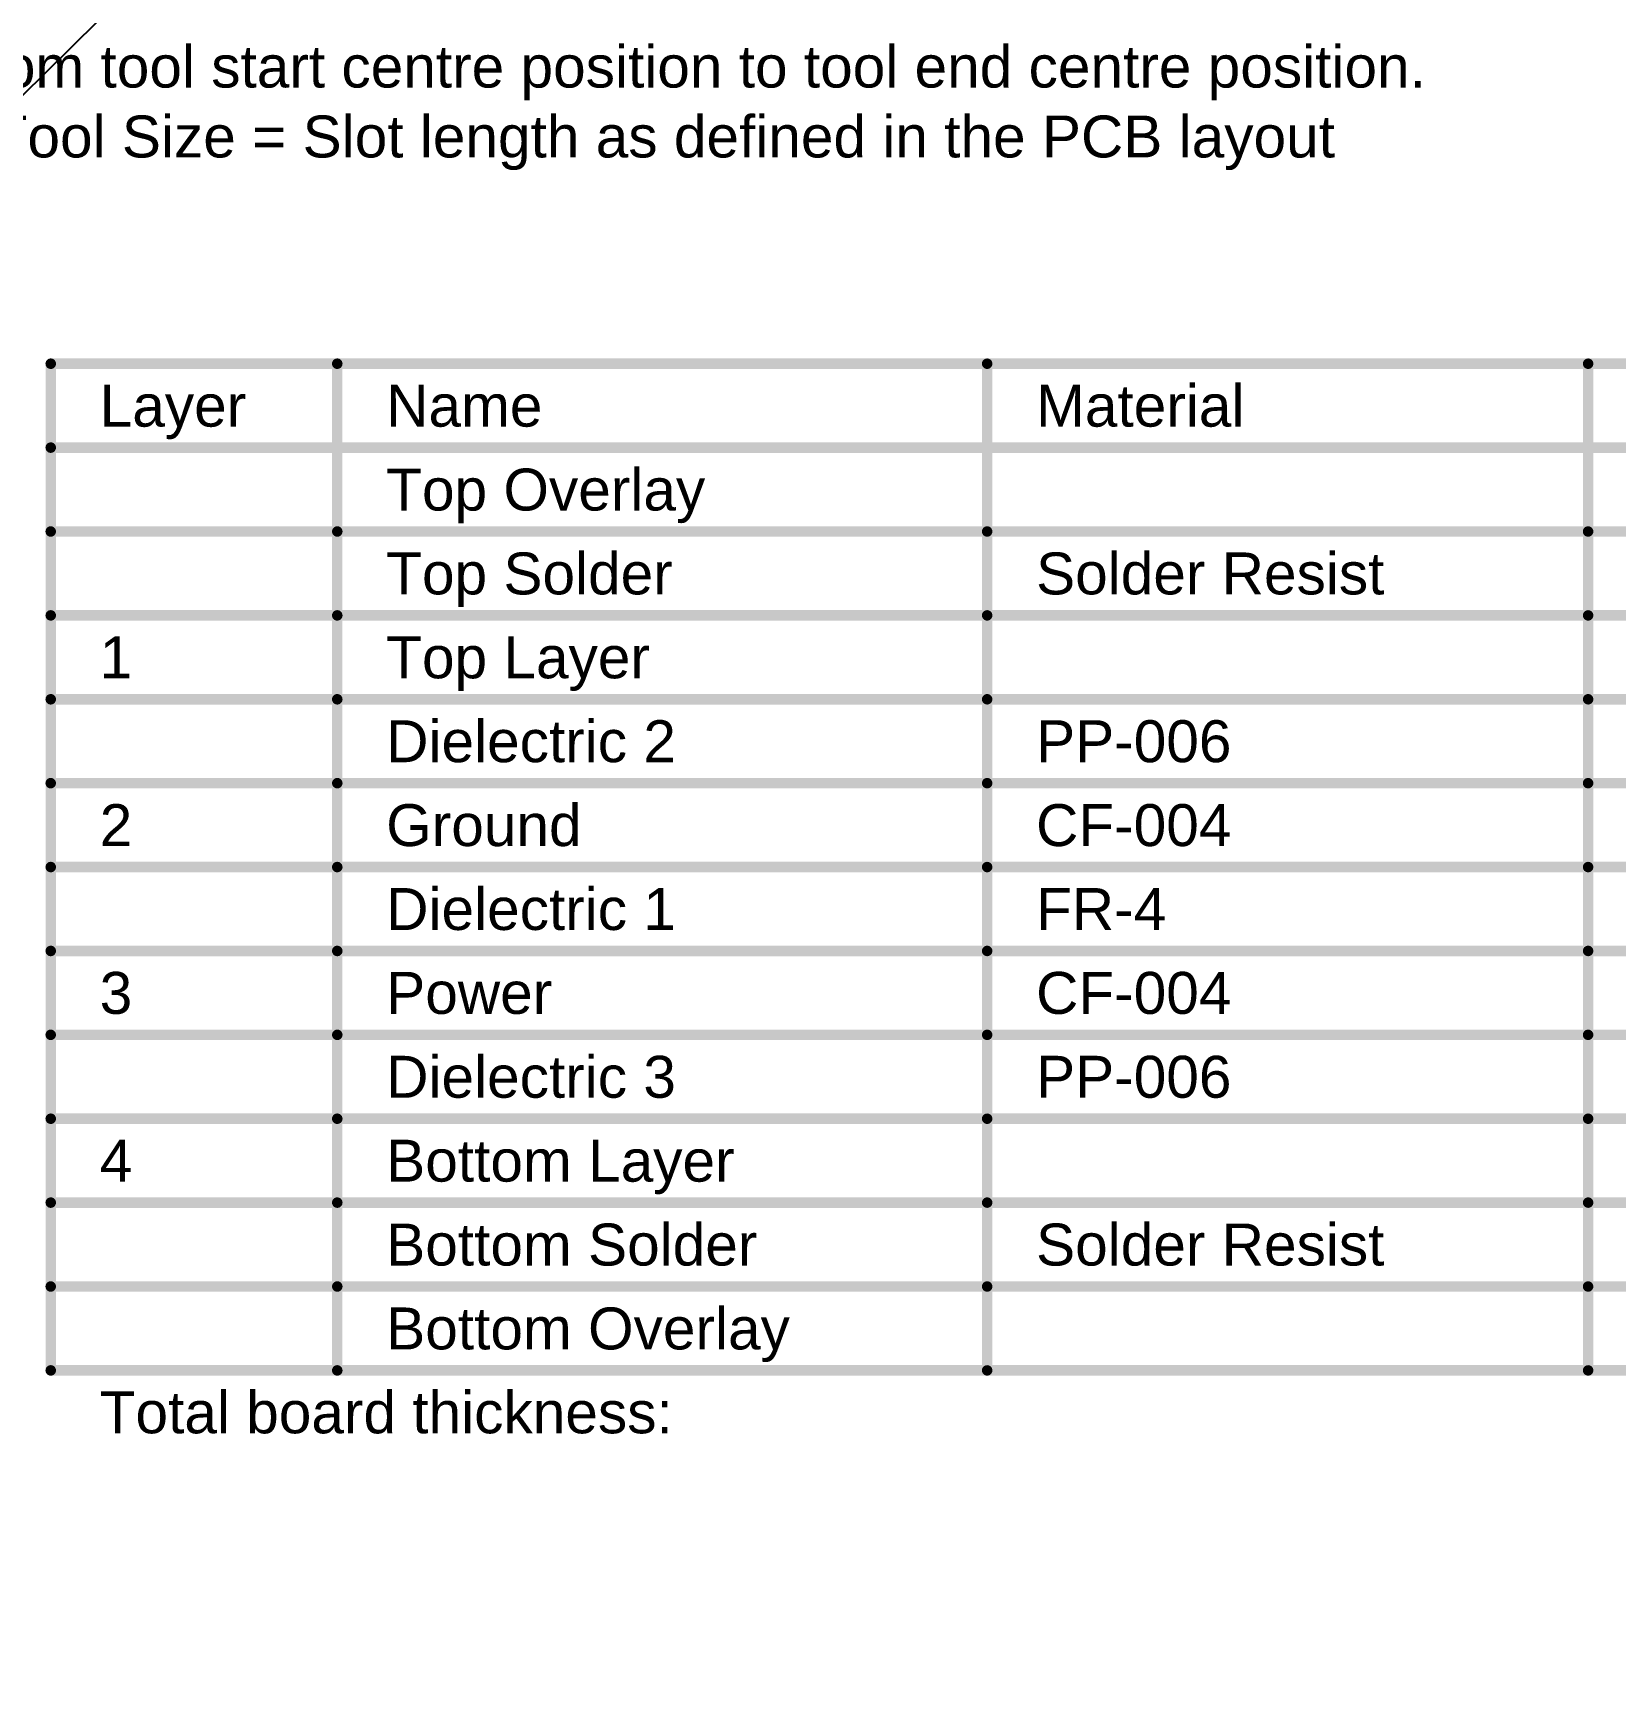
# Model space of a CAD drawing. Header units: inches. Extents: x -12 to 5357, y -8 to 5291.
# Drawn here: x 66.4 to 123.9, y 14.6 to 74.9 of the extents above; entities that cross this region are included whole.
import ezdxf

# ---------------------------------------------------------------- set-up
doc = ezdxf.new("R2010")
doc.units = ezdxf.units.IN
for name, color, linetype in [('Drill Drawing', 1, 'Continuous'), ('Fabrication', 76, 'Continuous'), ('Top Solder', 216, 'Continuous')]:
    doc.layers.add(name, color=color, linetype=linetype)
doc.styles.add('Arial', font='', dxfattribs={"height": 0.2})
doc.styles.get('Arial').set_extended_font_data('Arial')

# ---------------------------------------------------------------- blocks, each defined once
blk = doc.blocks.new('14_VSON__4_3__20')
at = {"layer": 'Top Solder'}
blk.add_line((-0.868, -2.278), (-5350.816, -5279.07), dxfattribs=at)

msp = doc.modelspace()

# ---------------------------------------------------------------- linework, layer by layer
at = {"layer": 'Fabrication', "const_width": 0.381}
for points in [[(67.065, 62.865), (182.35, 62.865)], [(67.065, 26.289), (67.065, 62.865)], [(77.476, 26.289), (77.476, 62.865)], [(101.092, 26.289), (101.092, 62.865)], [(122.93, 26.289), (122.93, 62.865)], [(67.065, 59.817), (182.35, 59.817)], [(67.065, 56.769), (77.476, 56.769)], [(77.476, 56.769), (101.092, 56.769)], [(101.092, 56.769), (122.93, 56.769)], [(122.93, 56.769), (139.436, 56.769)], [(67.065, 53.721), (77.476, 53.721)], [(77.476, 53.721), (101.092, 53.721)], [(101.092, 53.721), (122.93, 53.721)], [(122.93, 53.721), (139.436, 53.721)], [(67.065, 50.673), (77.476, 50.673)], [(77.476, 50.673), (101.092, 50.673)], [(101.092, 50.673), (122.93, 50.673)], [(122.93, 50.673), (139.436, 50.673)], [(67.065, 47.625), (77.476, 47.625)], [(77.476, 47.625), (101.092, 47.625)], [(101.092, 47.625), (122.93, 47.625)], [(122.93, 47.625), (139.436, 47.625)], [(67.065, 44.577), (77.476, 44.577)], [(77.476, 44.577), (101.092, 44.577)], [(101.092, 44.577), (122.93, 44.577)], [(122.93, 44.577), (139.436, 44.577)], [(67.065, 41.529), (77.476, 41.529)], [(77.476, 41.529), (101.092, 41.529)], [(101.092, 41.529), (122.93, 41.529)], [(122.93, 41.529), (139.436, 41.529)], [(67.065, 38.481), (77.476, 38.481)], [(77.476, 38.481), (101.092, 38.481)], [(101.092, 38.481), (122.93, 38.481)], [(122.93, 38.481), (139.436, 38.481)], [(67.065, 35.433), (77.476, 35.433)], [(77.476, 35.433), (101.092, 35.433)], [(101.092, 35.433), (122.93, 35.433)], [(122.93, 35.433), (139.436, 35.433)], [(67.065, 32.385), (77.476, 32.385)], [(77.476, 32.385), (101.092, 32.385)], [(101.092, 32.385), (122.93, 32.385)], [(122.93, 32.385), (139.436, 32.385)], [(67.065, 29.337), (77.476, 29.337)], [(77.476, 29.337), (101.092, 29.337)], [(101.092, 29.337), (122.93, 29.337)], [(122.93, 29.337), (139.436, 29.337)], [(67.065, 26.289), (77.476, 26.289)], [(77.476, 26.289), (101.092, 26.289)], [(101.092, 26.289), (122.93, 26.289)], [(122.93, 26.289), (139.436, 26.289)]]:
    msp.add_lwpolyline(points, dxfattribs=at)
at = {"layer": 'Fabrication', "const_width": 0.191}
for points in [[(66.969, 62.865, 1), (67.16, 62.865, 1)], [(66.969, 62.865, 1), (67.16, 62.865, 1)], [(77.381, 62.865, 1), (77.572, 62.865, 1)], [(100.997, 62.865, 1), (101.187, 62.865, 1)], [(122.835, 62.865, 1), (123.025, 62.865, 1)], [(66.969, 59.817, 1), (67.16, 59.817, 1)], [(66.969, 56.769, 1), (67.16, 56.769, 1)], [(77.381, 56.769, 1), (77.572, 56.769, 1)], [(77.381, 56.769, 1), (77.572, 56.769, 1)], [(100.997, 56.769, 1), (101.187, 56.769, 1)], [(100.997, 56.769, 1), (101.187, 56.769, 1)], [(122.835, 56.769, 1), (123.025, 56.769, 1)], [(122.835, 56.769, 1), (123.025, 56.769, 1)], [(66.969, 53.721, 1), (67.16, 53.721, 1)], [(77.381, 53.721, 1), (77.572, 53.721, 1)], [(77.381, 53.721, 1), (77.572, 53.721, 1)], [(100.997, 53.721, 1), (101.187, 53.721, 1)], [(100.997, 53.721, 1), (101.187, 53.721, 1)], [(122.835, 53.721, 1), (123.025, 53.721, 1)], [(122.835, 53.721, 1), (123.025, 53.721, 1)], [(66.969, 50.673, 1), (67.16, 50.673, 1)], [(77.381, 50.673, 1), (77.572, 50.673, 1)], [(77.381, 50.673, 1), (77.572, 50.673, 1)], [(100.997, 50.673, 1), (101.187, 50.673, 1)], [(100.997, 50.673, 1), (101.187, 50.673, 1)], [(122.835, 50.673, 1), (123.025, 50.673, 1)], [(122.835, 50.673, 1), (123.025, 50.673, 1)], [(66.969, 47.625, 1), (67.16, 47.625, 1)], [(77.381, 47.625, 1), (77.572, 47.625, 1)], [(77.381, 47.625, 1), (77.572, 47.625, 1)], [(100.997, 47.625, 1), (101.187, 47.625, 1)], [(100.997, 47.625, 1), (101.187, 47.625, 1)], [(122.835, 47.625, 1), (123.025, 47.625, 1)], [(122.835, 47.625, 1), (123.025, 47.625, 1)], [(66.969, 44.577, 1), (67.16, 44.577, 1)], [(77.381, 44.577, 1), (77.572, 44.577, 1)], [(77.381, 44.577, 1), (77.572, 44.577, 1)], [(100.997, 44.577, 1), (101.187, 44.577, 1)], [(100.997, 44.577, 1), (101.187, 44.577, 1)], [(122.835, 44.577, 1), (123.025, 44.577, 1)], [(122.835, 44.577, 1), (123.025, 44.577, 1)], [(66.969, 41.529, 1), (67.16, 41.529, 1)], [(77.381, 41.529, 1), (77.572, 41.529, 1)], [(77.381, 41.529, 1), (77.572, 41.529, 1)], [(100.997, 41.529, 1), (101.187, 41.529, 1)], [(100.997, 41.529, 1), (101.187, 41.529, 1)], [(122.835, 41.529, 1), (123.025, 41.529, 1)], [(122.835, 41.529, 1), (123.025, 41.529, 1)], [(66.969, 38.481, 1), (67.16, 38.481, 1)], [(77.381, 38.481, 1), (77.572, 38.481, 1)], [(77.381, 38.481, 1), (77.572, 38.481, 1)], [(100.997, 38.481, 1), (101.187, 38.481, 1)], [(100.997, 38.481, 1), (101.187, 38.481, 1)], [(122.835, 38.481, 1), (123.025, 38.481, 1)], [(122.835, 38.481, 1), (123.025, 38.481, 1)], [(66.969, 35.433, 1), (67.16, 35.433, 1)], [(77.381, 35.433, 1), (77.572, 35.433, 1)], [(77.381, 35.433, 1), (77.572, 35.433, 1)], [(100.997, 35.433, 1), (101.187, 35.433, 1)], [(100.997, 35.433, 1), (101.187, 35.433, 1)], [(122.835, 35.433, 1), (123.025, 35.433, 1)], [(122.835, 35.433, 1), (123.025, 35.433, 1)], [(66.969, 32.385, 1), (67.16, 32.385, 1)], [(77.381, 32.385, 1), (77.572, 32.385, 1)], [(77.381, 32.385, 1), (77.572, 32.385, 1)], [(100.997, 32.385, 1), (101.187, 32.385, 1)], [(100.997, 32.385, 1), (101.187, 32.385, 1)], [(122.835, 32.385, 1), (123.025, 32.385, 1)], [(122.835, 32.385, 1), (123.025, 32.385, 1)], [(66.969, 29.337, 1), (67.16, 29.337, 1)], [(77.381, 29.337, 1), (77.572, 29.337, 1)], [(77.381, 29.337, 1), (77.572, 29.337, 1)], [(100.997, 29.337, 1), (101.187, 29.337, 1)], [(100.997, 29.337, 1), (101.187, 29.337, 1)], [(122.835, 29.337, 1), (123.025, 29.337, 1)], [(122.835, 29.337, 1), (123.025, 29.337, 1)], [(66.969, 26.289, 1), (67.16, 26.289, 1)], [(66.969, 26.289, 1), (67.16, 26.289, 1)], [(77.381, 26.289, 1), (77.572, 26.289, 1)], [(77.381, 26.289, 1), (77.572, 26.289, 1)], [(77.381, 26.289, 1), (77.572, 26.289, 1)], [(100.997, 26.289, 1), (101.187, 26.289, 1)], [(100.997, 26.289, 1), (101.187, 26.289, 1)], [(100.997, 26.289, 1), (101.187, 26.289, 1)], [(122.835, 26.289, 1), (123.025, 26.289, 1)], [(122.835, 26.289, 1), (123.025, 26.289, 1)], [(122.835, 26.289, 1), (123.025, 26.289, 1)]]:
    msp.add_lwpolyline(points, format="xyb", close=True, dxfattribs=at)

# ---------------------------------------------------------------- block references
at = {"rotation": 180}
msp.add_blockref('14_VSON__4_3__20', (6.397, 12.368), dxfattribs=at)

# ---------------------------------------------------------------- texts
at = {"layer": 'Drill Drawing', "style": 'Arial'}
for s, p in [('= Calculated from tool start centre position to tool end centre position.', (51.539, 72.899)), (' = Routed Path Length + Tool Size = Slot length as defined in the PCB layout', (41.128, 70.359))]:
    msp.add_text(s, height=1.524, dxfattribs=at).set_placement(p)
at = {"layer": 'Fabrication', "style": 'Arial'}
for s, p in [('Layer', (68.843, 60.579)), ('Name', (79.254, 60.579)), ('Material', (102.87, 60.579)), ('Top Overlay', (79.254, 57.531)), ('Top Solder', (79.254, 54.483)), ('Solder Resist', (102.87, 54.483)), ('1', (68.843, 51.435)), ('Top Layer', (79.254, 51.435)), ('Dielectric 2', (79.254, 48.387)), ('PP-006', (102.87, 48.387)), ('2', (68.843, 45.339)), ('Ground', (79.254, 45.339)), ('CF-004', (102.87, 45.339)), ('Dielectric 1', (79.254, 42.291)), ('FR-4', (102.87, 42.291)), ('3', (68.843, 39.243)), ('Power', (79.254, 39.243)), ('CF-004', (102.87, 39.243)), ('Dielectric 3', (79.254, 36.195)), ('PP-006', (102.87, 36.195)), ('4', (68.843, 33.147)), ('Bottom Layer', (79.254, 33.147)), ('Bottom Solder', (79.254, 30.099)), ('Solder Resist', (102.87, 30.099)), ('Bottom Overlay', (79.254, 27.051)), ('Total board thickness:', (68.843, 24.003))]:
    msp.add_text(s, height=1.524, dxfattribs=at).set_placement(p)

doc.saveas('drawing.dxf')
